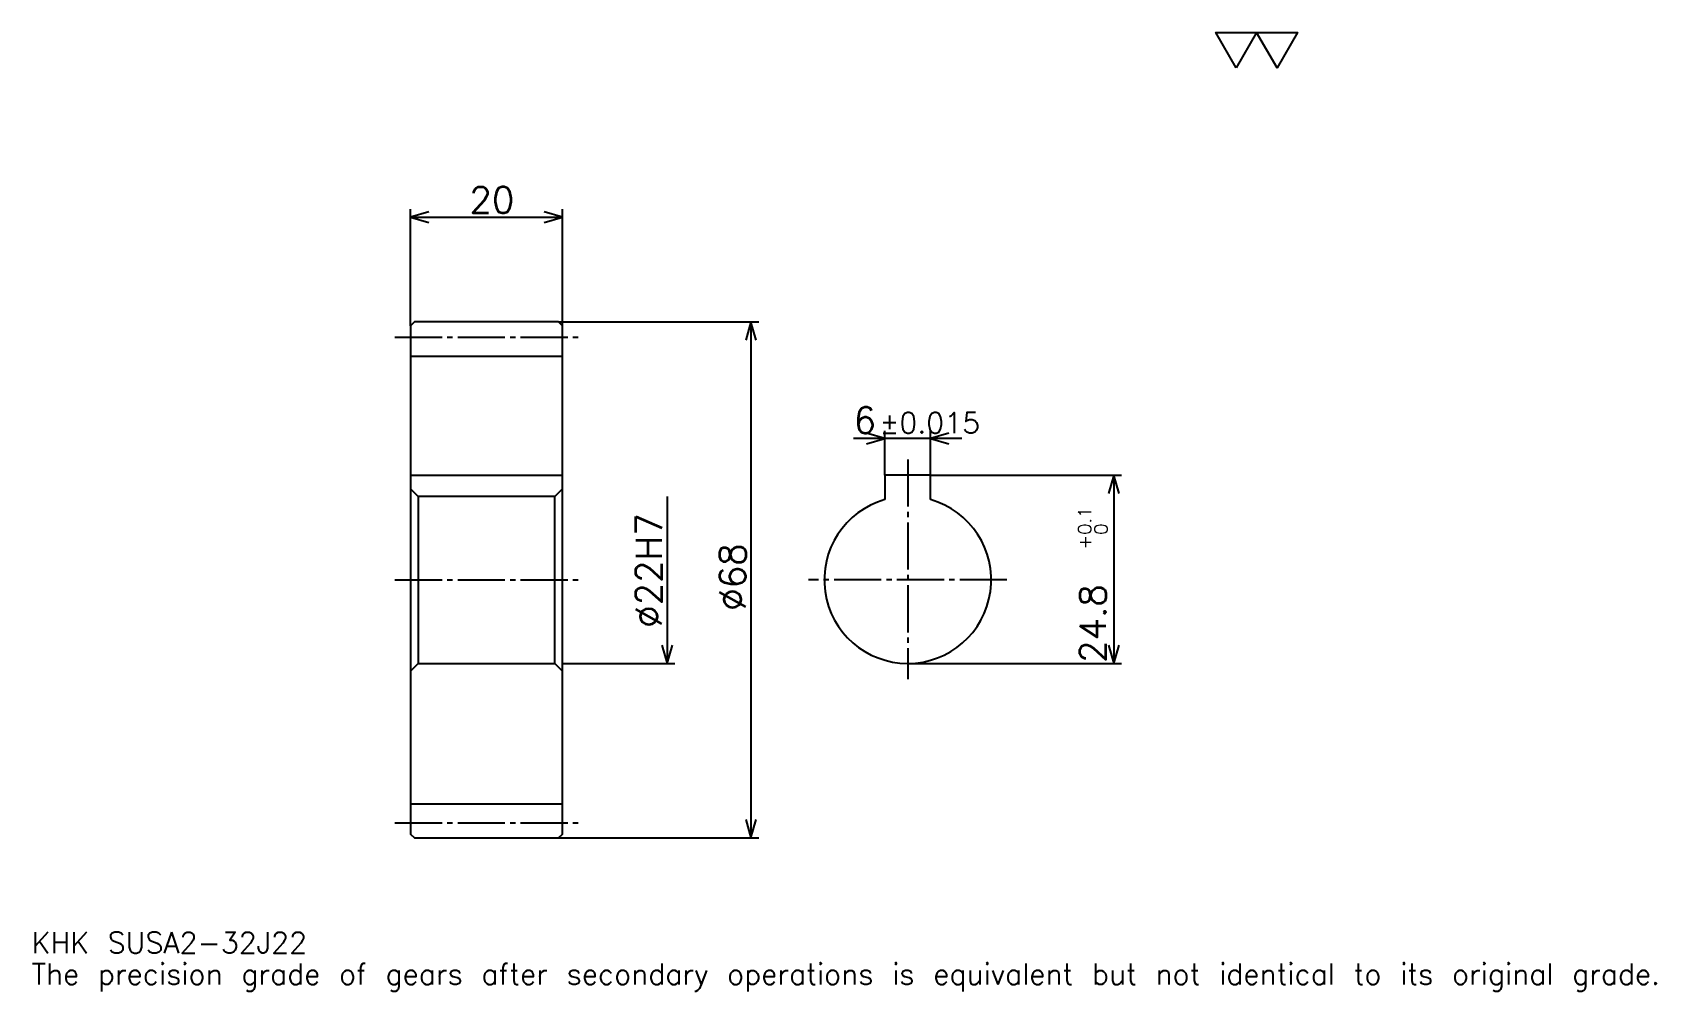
# Model space of a CAD drawing. Extents: x 7 to 221, y 3 to 129.
import ezdxf

# ---------------------------------------------------------------- set-up
doc = ezdxf.new("R2010")
doc.units = 0
doc.linetypes.add('DASHDOT', pattern=[8.282608, 6.211957, -0.690217, 0.690217, -0.690217])
doc.layers.get('0').update_dxf_attribs({"linetype": 'CONTINUOUS'})
doc.layers.add('DASHDOT', color=6, linetype='DASHDOT')
doc.styles.add('KANJI', font='TXT', dxfattribs={"bigfont": 'BIGFONT'})

msp = doc.modelspace()

# ---------------------------------------------------------------- linework, layer by layer
at = {"color": 5}
for p, q in [((56.853264, 90.763588), (56.853264, 105.603264)), ((76.853264, 90.763588), (76.853264, 105.603264)), ((56.853264, 104.567932), (76.853264, 104.567932)), ((56.853264, 90.263588), (56.853264, 90.763588)), ((76.353264, 90.763588), (76.853264, 90.763588)), ((76.853264, 90.763588), (102.73642, 90.763588)), ((76.853264, 90.263588), (76.853264, 90.763588)), ((101.701088, 90.763588), (101.701088, 22.763588)), ((129.505432, 75.395111), (115.222824, 75.395111)), ((119.364136, 70.563591), (119.364136, 76.430435)), ((125.364136, 70.563591), (125.364136, 76.430435)), ((125.364136, 70.563591), (150.557068, 70.563591)), ((149.521744, 70.563591), (149.521744, 45.763588)), ((90.657608, 67.763588), (90.657608, 45.763588)), ((76.853264, 45.763588), (91.69294, 45.763588)), ((122.364136, 45.763588), (150.557068, 45.763588)), ((76.353264, 22.763588), (76.853264, 22.763588)), ((76.853264, 22.763588), (102.73642, 22.763588))]:
    msp.add_line(p, q, dxfattribs=at)
at = {"color": 4}
for p, q in [((56.853264, 86.263588), (76.853264, 86.263588)), ((56.853264, 70.563591), (76.853264, 70.563591)), ((76.853264, 68.763588), (75.853264, 67.763588)), ((56.853264, 44.763588), (57.853264, 45.763588)), ((76.853264, 44.763588), (75.853264, 45.763588)), ((56.853264, 27.263588), (76.853264, 27.263588))]:
    msp.add_line(p, q, dxfattribs=at)
at = {"color": 7}
msp.add_lwpolyline([(165.652176, 124.239128), (162.960327, 128.904999), (173.727722, 128.904999), (171.035873, 124.239128), (168.344025, 128.904999), (165.652176, 124.239128)], dxfattribs=at)
at = {"color": 5}
for points in [[(59.269024, 105.258148), (56.853264, 104.567932), (59.269024, 103.877716)], [(74.4375, 103.877716), (76.853264, 104.567932), (74.4375, 105.258148)], [(102.391304, 88.347824), (101.701088, 90.763588), (101.010872, 88.347824)], [(116.948372, 74.704895), (119.364136, 75.395111), (116.948372, 76.085327)], [(127.7799, 76.085327), (125.364136, 75.395111), (127.7799, 74.704895)], [(150.21196, 68.147827), (149.521744, 70.563591), (148.831528, 68.147827)], [(89.967392, 48.179348), (90.657608, 45.763588), (91.347824, 48.179348)], [(148.831528, 48.179352), (149.521744, 45.763588), (150.21196, 48.179352)], [(101.010872, 25.179348), (101.701088, 22.763588), (102.391304, 25.179348)]]:
    msp.add_lwpolyline(points, dxfattribs=at)
at = {"color": 4}
for points in [[(56.853264, 44.763588), (56.853264, 23.263588), (57.353264, 22.763588), (76.353264, 22.763588), (76.853264, 23.263588), (76.853264, 90.263588), (76.353264, 90.763588), (57.353264, 90.763588), (56.853264, 90.263588), (56.853264, 44.763588)], [(56.853264, 68.763588), (57.853264, 67.763588), (57.853264, 45.763588), (75.853264, 45.763588), (75.853264, 67.763588), (57.853264, 67.763588)], [(125.364136, 67.346596), (125.364136, 70.563591), (119.364136, 70.563591), (119.364136, 67.346596)]]:
    msp.add_lwpolyline(points, dxfattribs=at)
msp.add_arc((122.364136, 56.763588), 11, 105.82663918, 74.17337911, dxfattribs=at)
at = {"layer": 'DASHDOT', "color": 7}
for p, q in [((54.782612, 88.763588), (78.92392, 88.763588)), ((122.364136, 72.634239), (122.364136, 43.692936)), ((54.782612, 56.763588), (78.92392, 56.763588)), ((135.434784, 56.763588), (109.29348, 56.763588)), ((54.782612, 24.763588), (78.92392, 24.763588))]:
    msp.add_line(p, q, dxfattribs=at)

# ---------------------------------------------------------------- texts
at = {"color": 7, "style": 'KANJI'}
for s, height, p in [('20', 3.451087, (64.610054, 105.12011)), ('6', 3.451087, (115.240402, 76.085327)), ('%%p0.015', 2.76087, (118.656555, 76.085327)), ('KHK SUSA2-32J22', 2.76087, (6.902174, 7.592391)), ('The precision grade of gears after secondary operations is equivalent but not identical to its original grade.', 2.76087, (6.902174, 3.451087))]:
    msp.add_text(s, height=height, dxfattribs=at).set_placement(p)
for s, height, p in [('%%c22H7', 3.451087, (89.967392, 50.465355)), ('0.1', 1.725543, (146.553802, 62.713581)), ('+', 1.725543, (146.553802, 60.780975)), ('0', 1.725543, (148.693481, 62.713581)), ('%%c68', 3.451087, (101.010872, 52.708561)), ('24.8', 3.451087, (148.48642, 45.843304))]:
    msp.add_text(s, height=height, rotation=90, dxfattribs=at).set_placement(p)

doc.saveas('drawing.dxf')
